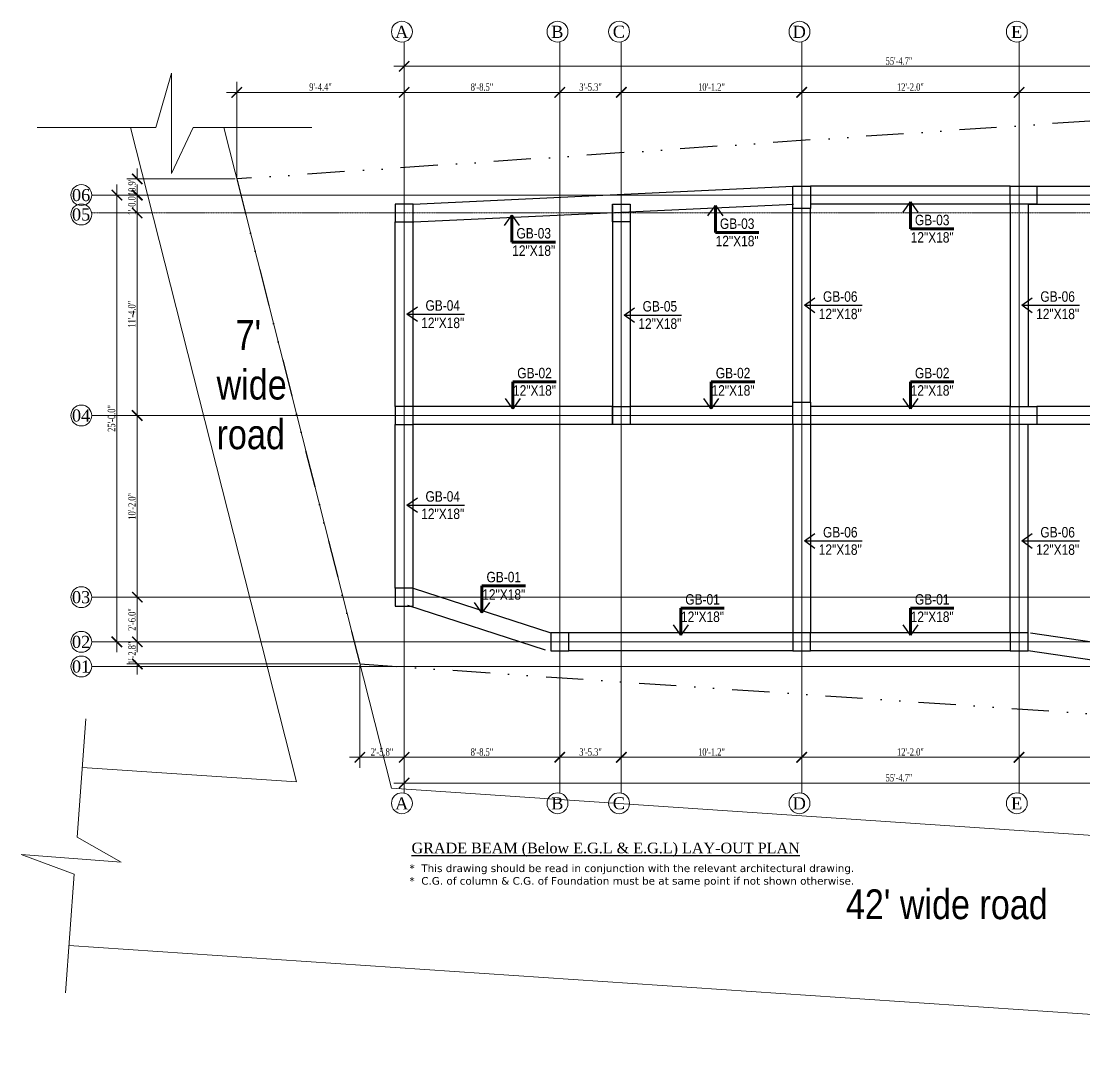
# Model space of a CAD drawing. Header units: inches. Extents: x -79350 to 491628, y -93215 to 155882.
# Drawn here: x 18772 to 19486, y -5174 to -4486 of the extents above; entities that cross this region are included whole.
import ezdxf

# ---------------------------------------------------------------- set-up
doc = ezdxf.new("R2010")
doc.units = ezdxf.units.IN
doc.header["$MEASUREMENT"] = 0
doc.linetypes.add('CENTER2', pattern=[1.125, 0.75, -0.125, 0.125, -0.125])
doc.linetypes.add('DIVIDE2', pattern=[0.625, 0.25, -0.125, 0, -0.125, 0, -0.125])
doc.layers.get('0').update_dxf_attribs({"lineweight": 30})
for name, color, linetype, lineweight in [('Border line', 6, 'Continuous', 25), ('Column', 1, 'Continuous', 30), ('Dim', 7, 'Continuous', 9), ('Grid Line', 243, 'CENTER2', 9), ('LINE', 7, 'Continuous', 20), ('road', 6, 'Continuous', 15), ('TEXT', 250, 'Continuous', 0), ('Text_GB.Layout', 8, 'Continuous', 9)]:
    doc.layers.add(name, color=color, linetype=linetype, lineweight=lineweight)
doc.layers.add('GRID DIM', color=7, linetype='Continuous')
doc.layers.add('Property Line', color=1, linetype='DIVIDE2', lineweight=30, true_color=0xff0000)
doc.styles.add('ARIAL', font='ARIALN.TTF')
doc.styles.add('ARN', font='ARIALN.TTF')
doc.styles.add('ISOPC3', font='romantic.ttf')
doc.styles.get("Standard").update_dxf_attribs({"font": 'times.ttf', "height": 12})
doc.styles.add('Text', font='times.ttf', dxfattribs={"width": 0.75, "height": 5})
doc.dimstyles.new('Grid Dimension', dxfattribs={"dimscale": 0, "dimtxt": 5, "dimasz": 7, "dimexe": 7, "dimexo": 1, "dimgap": 1, "dimtad": 1, "dimdec": 0, "dimlfac": -1, "dimzin": 3, "dimdsep": 46, "dimlunit": 3, "dimtxsty": 'Text', "dimblk": 'ARCHTICK', "dimcen": 0.9, "dimdle": 7, "dimclrt": 5, "dimadec": 0, "dimazin": 0, "dimtfac": 0.75, "dimtdec": 0, "dimtix": 1, "dimtofl": 0, "dimtmove": 0, "dimatfit": 0, "dimldrblk": 'ARCHTICK', "dimfxl": 1, "dimtolj": 1, "dimtzin": 0, "dimlwd": -1, "dimlwe": -1, "dimarcsym": 0})
doc.dimstyles.get("Standard").update_dxf_attribs({"dimtxt": 0.1805, "dimasz": 0.18, "dimexe": 0.18, "dimexo": 0.0625, "dimgap": 0.09, "dimtad": 0, "dimdec": 0, "dimzin": 0, "dimdsep": 46, "dimlunit": 3, "dimtxsty": 'Standard', "dimblk": 'OPEN90', "dimcen": 0.09, "dimadec": 0, "dimazin": 0, "dimtfac": 1, "dimtdec": 0, "dimtofl": 0, "dimtmove": 0, "dimatfit": 3, "dimldrblk": 'OPEN90', "dimfxl": 1, "dimtolj": 1, "dimtzin": 0, "dimarcsym": 0})

# ---------------------------------------------------------------- blocks, each defined once
blk = doc.blocks.new('_ArchTick')
at = {"color": 0, "linetype": 'ByBlock', "const_width": 0.15}
blk.add_lwpolyline([(-0.5, -0.5), (0.5, 0.5)], dxfattribs=at)
blk = doc.blocks.new('*D166')
at = {"layer": 'Defpoints', "color": 0, "lineweight": 40, "ltscale": 100, "transparency": 16777216}
for p in [(19442.37, -4533.56), (19567.37, -4547.55), (19442.37, -4556.02)]:
    blk.add_point(p, dxfattribs=at)
at = {"layer": 'Dim', "color": 0, "ltscale": 100, "transparency": 16777216}
for p, q in [((19442.37, -4555.02), (19442.37, -4526.56)), ((19567.37, -4546.55), (19567.37, -4526.56)), ((19574.37, -4533.56), (19435.37, -4533.56))]:
    blk.add_line(p, q, dxfattribs=at)
at = {"layer": 'Dim', "color": 0, "ltscale": 100, "transparency": 16777216, "xscale": 7, "yscale": 7, "zscale": 7, "rotation": 180}
blk.add_blockref('_ArchTick', (19442.37, -4533.56), dxfattribs=at)
at = {"layer": 'Dim', "color": 0, "ltscale": 100, "transparency": 16777216, "xscale": 7, "yscale": 7, "zscale": 7}
blk.add_blockref('_ArchTick', (19567.37, -4533.56), dxfattribs=at)
at = {"layer": 'Dim', "color": 5, "lineweight": 5, "ltscale": 100, "transparency": 16777216, "insert": (19504.87, -4530.01), "char_height": 5, "attachment_point": 5, "style": 'Text'}
blk.add_mtext('\\A1;10\'-5.0"', dxfattribs=at)
blk = doc.blocks.new('*D167')
at = {"layer": 'Defpoints', "color": 0, "lineweight": 40, "ltscale": 100, "transparency": 16777216}
for p in [(19296.37, -4533.56), (19442.37, -4556.02), (19296.37, -4565.92)]:
    blk.add_point(p, dxfattribs=at)
at = {"layer": 'Dim', "color": 0, "ltscale": 100, "transparency": 16777216}
for p, q in [((19296.37, -4564.92), (19296.37, -4526.56)), ((19442.37, -4555.02), (19442.37, -4526.56)), ((19449.37, -4533.56), (19289.37, -4533.56))]:
    blk.add_line(p, q, dxfattribs=at)
at = {"layer": 'Dim', "color": 0, "ltscale": 100, "transparency": 16777216, "xscale": 7, "yscale": 7, "zscale": 7, "rotation": 180}
blk.add_blockref('_ArchTick', (19296.37, -4533.56), dxfattribs=at)
at = {"layer": 'Dim', "color": 0, "ltscale": 100, "transparency": 16777216, "xscale": 7, "yscale": 7, "zscale": 7}
blk.add_blockref('_ArchTick', (19442.37, -4533.56), dxfattribs=at)
at = {"layer": 'Dim', "color": 5, "lineweight": 5, "ltscale": 100, "transparency": 16777216, "insert": (19369.37, -4530.01), "char_height": 5, "attachment_point": 5, "style": 'Text'}
blk.add_mtext('\\A1;12\'-2.0"', dxfattribs=at)
blk = doc.blocks.new('*D168')
at = {"layer": 'Defpoints', "color": 0, "lineweight": 40, "ltscale": 100, "transparency": 16777216}
for p in [(19175.2, -4533.56), (19296.37, -4565.92), (19175.2, -4574.14)]:
    blk.add_point(p, dxfattribs=at)
at = {"layer": 'Dim', "color": 0, "ltscale": 100, "transparency": 16777216}
for p, q in [((19175.2, -4573.14), (19175.2, -4526.56)), ((19296.37, -4564.92), (19296.37, -4526.56)), ((19303.37, -4533.56), (19168.2, -4533.56))]:
    blk.add_line(p, q, dxfattribs=at)
at = {"layer": 'Dim', "color": 0, "ltscale": 100, "transparency": 16777216, "xscale": 7, "yscale": 7, "zscale": 7, "rotation": 180}
blk.add_blockref('_ArchTick', (19175.2, -4533.56), dxfattribs=at)
at = {"layer": 'Dim', "color": 0, "ltscale": 100, "transparency": 16777216, "xscale": 7, "yscale": 7, "zscale": 7}
blk.add_blockref('_ArchTick', (19296.37, -4533.56), dxfattribs=at)
at = {"layer": 'Dim', "color": 5, "lineweight": 5, "ltscale": 100, "transparency": 16777216, "insert": (19235.79, -4530.01), "char_height": 5, "attachment_point": 5, "style": 'Text'}
blk.add_mtext('\\A1;10\'-1.2"', dxfattribs=at)
blk = doc.blocks.new('*D169')
at = {"layer": 'Defpoints', "color": 0, "lineweight": 40, "ltscale": 100, "transparency": 16777216}
for p in [(19133.87, -4533.56), (19175.2, -4574.14), (19133.87, -4576.94)]:
    blk.add_point(p, dxfattribs=at)
at = {"layer": 'Dim', "color": 0, "ltscale": 100, "transparency": 16777216}
for p, q in [((19133.87, -4575.94), (19133.87, -4526.56)), ((19175.2, -4573.14), (19175.2, -4526.56)), ((19182.2, -4533.56), (19126.87, -4533.56))]:
    blk.add_line(p, q, dxfattribs=at)
at = {"layer": 'Dim', "color": 0, "ltscale": 100, "transparency": 16777216, "xscale": 7, "yscale": 7, "zscale": 7, "rotation": 180}
blk.add_blockref('_ArchTick', (19133.87, -4533.56), dxfattribs=at)
at = {"layer": 'Dim', "color": 0, "ltscale": 100, "transparency": 16777216, "xscale": 7, "yscale": 7, "zscale": 7}
blk.add_blockref('_ArchTick', (19175.2, -4533.56), dxfattribs=at)
at = {"layer": 'Dim', "color": 5, "lineweight": 5, "ltscale": 100, "transparency": 16777216, "insert": (19154.54, -4530.01), "char_height": 5, "attachment_point": 5, "style": 'Text'}
blk.add_mtext('\\A1;3\'-5.3"', dxfattribs=at)
blk = doc.blocks.new('*D170')
at = {"layer": 'Defpoints', "color": 0, "lineweight": 40, "ltscale": 100, "transparency": 16777216}
for p in [(19029.37, -4533.56), (19133.87, -4576.94), (19029.37, -4584.03)]:
    blk.add_point(p, dxfattribs=at)
at = {"layer": 'Dim', "color": 0, "ltscale": 100, "transparency": 16777216}
for p, q in [((19029.37, -4583.03), (19029.37, -4526.56)), ((19133.87, -4575.94), (19133.87, -4526.56)), ((19140.87, -4533.56), (19022.37, -4533.56))]:
    blk.add_line(p, q, dxfattribs=at)
at = {"layer": 'Dim', "color": 0, "ltscale": 100, "transparency": 16777216, "xscale": 7, "yscale": 7, "zscale": 7, "rotation": 180}
blk.add_blockref('_ArchTick', (19029.37, -4533.56), dxfattribs=at)
at = {"layer": 'Dim', "color": 0, "ltscale": 100, "transparency": 16777216, "xscale": 7, "yscale": 7, "zscale": 7}
blk.add_blockref('_ArchTick', (19133.87, -4533.56), dxfattribs=at)
at = {"layer": 'Dim', "color": 5, "lineweight": 5, "ltscale": 100, "transparency": 16777216, "insert": (19081.62, -4530.01), "char_height": 5, "attachment_point": 5, "style": 'Text'}
blk.add_mtext('\\A1;8\'-8.5"', dxfattribs=at)
blk = doc.blocks.new('*D171')
at = {"layer": 'Defpoints', "color": 0, "lineweight": 40, "ltscale": 100, "transparency": 16777216}
for p in [(18916.94, -4533.56), (19029.37, -4584.03), (18916.94, -4591.65)]:
    blk.add_point(p, dxfattribs=at)
at = {"layer": 'Dim', "color": 0, "ltscale": 100, "transparency": 16777216}
for p, q in [((18916.94, -4590.65), (18916.94, -4526.56)), ((19029.37, -4583.03), (19029.37, -4526.56)), ((19036.37, -4533.56), (18909.94, -4533.56))]:
    blk.add_line(p, q, dxfattribs=at)
at = {"layer": 'Dim', "color": 0, "ltscale": 100, "transparency": 16777216, "xscale": 7, "yscale": 7, "zscale": 7, "rotation": 180}
blk.add_blockref('_ArchTick', (18916.94, -4533.56), dxfattribs=at)
at = {"layer": 'Dim', "color": 0, "ltscale": 100, "transparency": 16777216, "xscale": 7, "yscale": 7, "zscale": 7}
blk.add_blockref('_ArchTick', (19029.37, -4533.56), dxfattribs=at)
at = {"layer": 'Dim', "color": 5, "lineweight": 5, "ltscale": 100, "transparency": 16777216, "insert": (18973.16, -4530.01), "char_height": 5, "attachment_point": 5, "style": 'Text'}
blk.add_mtext('\\A1;9\'-4.4"', dxfattribs=at)
blk = doc.blocks.new('*D131')
at = {"layer": 'Defpoints', "color": 0, "lineweight": 40, "ltscale": 100, "transparency": 16777216}
for p in [(19029.37, -4516.07), (19694.05, -4538.96), (19029.37, -4584.03)]:
    blk.add_point(p, dxfattribs=at)
at = {"layer": 'Dim', "color": 0, "ltscale": 100, "transparency": 16777216}
for p, q in [((19029.37, -4583.03), (19029.37, -4509.07)), ((19694.05, -4537.96), (19694.05, -4509.07)), ((19701.05, -4516.07), (19022.37, -4516.07))]:
    blk.add_line(p, q, dxfattribs=at)
at = {"layer": 'Dim', "color": 0, "ltscale": 100, "transparency": 16777216, "xscale": 7, "yscale": 7, "zscale": 7, "rotation": 180}
blk.add_blockref('_ArchTick', (19029.37, -4516.07), dxfattribs=at)
at = {"layer": 'Dim', "color": 0, "ltscale": 100, "transparency": 16777216, "xscale": 7, "yscale": 7, "zscale": 7}
blk.add_blockref('_ArchTick', (19694.05, -4516.07), dxfattribs=at)
at = {"layer": 'Dim', "color": 5, "lineweight": 5, "ltscale": 100, "transparency": 16777216, "insert": (19361.71, -4512.52), "char_height": 5, "attachment_point": 5, "style": 'Text'}
blk.add_mtext('\\A1;55\'-4.7"', dxfattribs=at)
blk = doc.blocks.new('*D174')
at = {"layer": 'Defpoints', "color": 0, "lineweight": 40, "ltscale": 100, "transparency": 16777216}
for p in [(19442.37, -4947.54), (19567.37, -4956.06), (19442.37, -4980.02)]:
    blk.add_point(p, dxfattribs=at)
at = {"layer": 'Dim', "color": 0, "ltscale": 100, "transparency": 16777216}
for p, q in [((19442.37, -4948.54), (19442.37, -4987.02)), ((19567.37, -4957.06), (19567.37, -4987.02)), ((19574.37, -4980.02), (19435.37, -4980.02))]:
    blk.add_line(p, q, dxfattribs=at)
at = {"layer": 'Dim', "color": 0, "ltscale": 100, "transparency": 16777216, "xscale": 7, "yscale": 7, "zscale": 7, "rotation": 180}
blk.add_blockref('_ArchTick', (19442.37, -4980.02), dxfattribs=at)
at = {"layer": 'Dim', "color": 0, "ltscale": 100, "transparency": 16777216, "xscale": 7, "yscale": 7, "zscale": 7}
blk.add_blockref('_ArchTick', (19567.37, -4980.02), dxfattribs=at)
at = {"layer": 'Dim', "color": 5, "lineweight": 5, "ltscale": 100, "transparency": 16777216, "insert": (19504.87, -4976.47), "char_height": 5, "attachment_point": 5, "style": 'Text'}
blk.add_mtext('\\A1;10\'-5.0"', dxfattribs=at)
blk = doc.blocks.new('*D175')
at = {"layer": 'Defpoints', "color": 0, "lineweight": 40, "ltscale": 100, "transparency": 16777216}
for p in [(19296.37, -4937.58), (19442.37, -4947.54), (19296.37, -4980.02)]:
    blk.add_point(p, dxfattribs=at)
at = {"layer": 'Dim', "color": 0, "ltscale": 100, "transparency": 16777216}
for p, q in [((19296.37, -4938.58), (19296.37, -4987.02)), ((19442.37, -4948.54), (19442.37, -4987.02)), ((19449.37, -4980.02), (19289.37, -4980.02))]:
    blk.add_line(p, q, dxfattribs=at)
at = {"layer": 'Dim', "color": 0, "ltscale": 100, "transparency": 16777216, "xscale": 7, "yscale": 7, "zscale": 7, "rotation": 180}
blk.add_blockref('_ArchTick', (19296.37, -4980.02), dxfattribs=at)
at = {"layer": 'Dim', "color": 0, "ltscale": 100, "transparency": 16777216, "xscale": 7, "yscale": 7, "zscale": 7}
blk.add_blockref('_ArchTick', (19442.37, -4980.02), dxfattribs=at)
at = {"layer": 'Dim', "color": 5, "lineweight": 5, "ltscale": 100, "transparency": 16777216, "insert": (19369.37, -4976.47), "char_height": 5, "attachment_point": 5, "style": 'Text'}
blk.add_mtext('\\A1;12\'-2.0"', dxfattribs=at)
blk = doc.blocks.new('*D176')
at = {"layer": 'Defpoints', "color": 0, "lineweight": 40, "ltscale": 100, "transparency": 16777216}
for p in [(19175.2, -4929.32), (19296.37, -4937.58), (19175.2, -4980.02)]:
    blk.add_point(p, dxfattribs=at)
at = {"layer": 'Dim', "color": 0, "ltscale": 100, "transparency": 16777216}
for p, q in [((19175.2, -4930.32), (19175.2, -4987.02)), ((19296.37, -4938.58), (19296.37, -4987.02)), ((19303.37, -4980.02), (19168.2, -4980.02))]:
    blk.add_line(p, q, dxfattribs=at)
at = {"layer": 'Dim', "color": 0, "ltscale": 100, "transparency": 16777216, "xscale": 7, "yscale": 7, "zscale": 7, "rotation": 180}
blk.add_blockref('_ArchTick', (19175.2, -4980.02), dxfattribs=at)
at = {"layer": 'Dim', "color": 0, "ltscale": 100, "transparency": 16777216, "xscale": 7, "yscale": 7, "zscale": 7}
blk.add_blockref('_ArchTick', (19296.37, -4980.02), dxfattribs=at)
at = {"layer": 'Dim', "color": 5, "lineweight": 5, "ltscale": 100, "transparency": 16777216, "insert": (19235.79, -4976.47), "char_height": 5, "attachment_point": 5, "style": 'Text'}
blk.add_mtext('\\A1;10\'-1.2"', dxfattribs=at)
blk = doc.blocks.new('*D177')
at = {"layer": 'Defpoints', "color": 0, "lineweight": 40, "ltscale": 100, "transparency": 16777216}
for p in [(19133.87, -4926.5), (19175.2, -4929.32), (19133.87, -4980.02)]:
    blk.add_point(p, dxfattribs=at)
at = {"layer": 'Dim', "color": 0, "ltscale": 100, "transparency": 16777216}
for p, q in [((19133.87, -4927.5), (19133.87, -4987.02)), ((19175.2, -4930.32), (19175.2, -4987.02)), ((19182.2, -4980.02), (19126.87, -4980.02))]:
    blk.add_line(p, q, dxfattribs=at)
at = {"layer": 'Dim', "color": 0, "ltscale": 100, "transparency": 16777216, "xscale": 7, "yscale": 7, "zscale": 7, "rotation": 180}
blk.add_blockref('_ArchTick', (19133.87, -4980.02), dxfattribs=at)
at = {"layer": 'Dim', "color": 0, "ltscale": 100, "transparency": 16777216, "xscale": 7, "yscale": 7, "zscale": 7}
blk.add_blockref('_ArchTick', (19175.2, -4980.02), dxfattribs=at)
at = {"layer": 'Dim', "color": 5, "lineweight": 5, "ltscale": 100, "transparency": 16777216, "insert": (19154.54, -4976.47), "char_height": 5, "attachment_point": 5, "style": 'Text'}
blk.add_mtext('\\A1;3\'-5.3"', dxfattribs=at)
blk = doc.blocks.new('*D178')
at = {"layer": 'Defpoints', "color": 0, "lineweight": 40, "ltscale": 100, "transparency": 16777216}
for p in [(19029.37, -4919.37), (19133.87, -4926.5), (19029.37, -4980.02)]:
    blk.add_point(p, dxfattribs=at)
at = {"layer": 'Dim', "color": 0, "ltscale": 100, "transparency": 16777216}
for p, q in [((19029.37, -4920.37), (19029.37, -4987.02)), ((19133.87, -4927.5), (19133.87, -4987.02)), ((19140.87, -4980.02), (19022.37, -4980.02))]:
    blk.add_line(p, q, dxfattribs=at)
at = {"layer": 'Dim', "color": 0, "ltscale": 100, "transparency": 16777216, "xscale": 7, "yscale": 7, "zscale": 7, "rotation": 180}
blk.add_blockref('_ArchTick', (19029.37, -4980.02), dxfattribs=at)
at = {"layer": 'Dim', "color": 0, "ltscale": 100, "transparency": 16777216, "xscale": 7, "yscale": 7, "zscale": 7}
blk.add_blockref('_ArchTick', (19133.87, -4980.02), dxfattribs=at)
at = {"layer": 'Dim', "color": 5, "lineweight": 5, "ltscale": 100, "transparency": 16777216, "insert": (19081.62, -4976.47), "char_height": 5, "attachment_point": 5, "style": 'Text'}
blk.add_mtext('\\A1;8\'-8.5"', dxfattribs=at)
blk = doc.blocks.new('*D179')
at = {"layer": 'Defpoints', "color": 0, "lineweight": 40, "ltscale": 100, "transparency": 16777216}
for p in [(18999.61, -4917.34), (19029.37, -4919.37), (18999.61, -4980.02)]:
    blk.add_point(p, dxfattribs=at)
at = {"layer": 'Dim', "color": 0, "ltscale": 100, "transparency": 16777216}
for p, q in [((18999.61, -4918.34), (18999.61, -4987.02)), ((19029.37, -4920.37), (19029.37, -4987.02)), ((19036.37, -4980.02), (18992.61, -4980.02))]:
    blk.add_line(p, q, dxfattribs=at)
at = {"layer": 'Dim', "color": 0, "ltscale": 100, "transparency": 16777216, "xscale": 7, "yscale": 7, "zscale": 7, "rotation": 180}
blk.add_blockref('_ArchTick', (18999.61, -4980.02), dxfattribs=at)
at = {"layer": 'Dim', "color": 0, "ltscale": 100, "transparency": 16777216, "xscale": 7, "yscale": 7, "zscale": 7}
blk.add_blockref('_ArchTick', (19029.37, -4980.02), dxfattribs=at)
at = {"layer": 'Dim', "color": 5, "lineweight": 5, "ltscale": 100, "transparency": 16777216, "insert": (19014.49, -4976.47), "char_height": 5, "attachment_point": 5, "style": 'Text'}
blk.add_mtext('\\A1;2\'-5.8"', dxfattribs=at)
blk = doc.blocks.new('*D132')
at = {"layer": 'Defpoints', "color": 0, "lineweight": 40, "ltscale": 100, "transparency": 16777216}
for p in [(19029.37, -4919.37), (19694.05, -4964.7), (19029.37, -4997.28)]:
    blk.add_point(p, dxfattribs=at)
at = {"layer": 'Dim', "color": 0, "ltscale": 100, "transparency": 16777216}
for p, q in [((19029.37, -4920.37), (19029.37, -5004.28)), ((19694.05, -4965.7), (19694.05, -5004.28)), ((19701.05, -4997.28), (19022.37, -4997.28))]:
    blk.add_line(p, q, dxfattribs=at)
at = {"layer": 'Dim', "color": 0, "ltscale": 100, "transparency": 16777216, "xscale": 7, "yscale": 7, "zscale": 7, "rotation": 180}
blk.add_blockref('_ArchTick', (19029.37, -4997.28), dxfattribs=at)
at = {"layer": 'Dim', "color": 0, "ltscale": 100, "transparency": 16777216, "xscale": 7, "yscale": 7, "zscale": 7}
blk.add_blockref('_ArchTick', (19694.05, -4997.28), dxfattribs=at)
at = {"layer": 'Dim', "color": 5, "lineweight": 5, "ltscale": 100, "transparency": 16777216, "insert": (19361.71, -4993.73), "char_height": 5, "attachment_point": 5, "style": 'Text'}
blk.add_mtext('\\A1;55\'-4.7"', dxfattribs=at)
blk = doc.blocks.new('*D188')
at = {"layer": 'Defpoints', "color": 0, "lineweight": 40, "ltscale": 100, "transparency": 16777216}
for p in [(18916.94, -4591.65), (18850.14, -4602.52), (18919.7, -4602.52)]:
    blk.add_point(p, dxfattribs=at)
at = {"layer": 'Dim', "color": 0, "ltscale": 100, "transparency": 16777216}
for p, q in [((18850.14, -4591.65), (18850.14, -4584.65)), ((18915.94, -4591.65), (18843.14, -4591.65)), ((18918.7, -4602.52), (18843.14, -4602.52)), ((18850.14, -4602.52), (18850.14, -4609.52))]:
    blk.add_line(p, q, dxfattribs=at)
at = {"layer": 'Dim', "color": 0, "ltscale": 100, "transparency": 16777216, "xscale": 7, "yscale": 7, "zscale": 7}
for p, rotation in [((18850.14, -4591.65), 270), ((18850.14, -4602.52), 90)]:
    blk.add_blockref('_ArchTick', p, dxfattribs=dict(at, rotation=rotation))
at = {"layer": 'Dim', "color": 5, "lineweight": 5, "ltscale": 100, "transparency": 16777216, "insert": (18846.59, -4597.09), "char_height": 5, "attachment_point": 5, "rotation": 90, "style": 'Text'}
blk.add_mtext('\\A1;10.9"', dxfattribs=at)
blk = doc.blocks.new('*D189')
at = {"layer": 'Defpoints', "color": 0, "lineweight": 40, "ltscale": 100, "transparency": 16777216}
for p in [(18919.7, -4602.52), (18850.02, -4614.52), (18860.08, -4614.52)]:
    blk.add_point(p, dxfattribs=at)
at = {"layer": 'Dim', "color": 0, "ltscale": 100, "transparency": 16777216}
for p, q in [((18850.02, -4602.52), (18850.02, -4595.52)), ((18918.7, -4602.52), (18843.02, -4602.52)), ((18859.08, -4614.52), (18843.02, -4614.52)), ((18850.02, -4614.52), (18850.02, -4621.52))]:
    blk.add_line(p, q, dxfattribs=at)
at = {"layer": 'Dim', "color": 0, "ltscale": 100, "transparency": 16777216, "xscale": 7, "yscale": 7, "zscale": 7}
for p, rotation in [((18850.02, -4602.52), 270), ((18850.02, -4614.52), 90)]:
    blk.add_blockref('_ArchTick', p, dxfattribs=dict(at, rotation=rotation))
at = {"layer": 'Dim', "color": 5, "lineweight": 5, "ltscale": 100, "transparency": 16777216, "insert": (18846.47, -4608.52), "char_height": 5, "attachment_point": 5, "rotation": 90, "style": 'Text'}
blk.add_mtext('\\A1;1\'-0.0"', dxfattribs=at)
blk = doc.blocks.new('*D190')
at = {"layer": 'Defpoints', "color": 0, "lineweight": 40, "ltscale": 100, "transparency": 16777216}
for p in [(18860.08, -4614.52), (18850.02, -4750.52), (18894.6, -4750.52)]:
    blk.add_point(p, dxfattribs=at)
at = {"layer": 'Dim', "color": 0, "ltscale": 100, "transparency": 16777216}
for p, q in [((18850.02, -4607.52), (18850.02, -4757.52)), ((18859.08, -4614.52), (18843.02, -4614.52)), ((18893.6, -4750.52), (18843.02, -4750.52))]:
    blk.add_line(p, q, dxfattribs=at)
at = {"layer": 'Dim', "color": 0, "ltscale": 100, "transparency": 16777216, "xscale": 7, "yscale": 7, "zscale": 7}
for p, rotation in [((18850.02, -4614.52), 90), ((18850.02, -4750.52), 270)]:
    blk.add_blockref('_ArchTick', p, dxfattribs=dict(at, rotation=rotation))
at = {"layer": 'Dim', "color": 5, "lineweight": 5, "ltscale": 100, "transparency": 16777216, "insert": (18846.47, -4682.52), "char_height": 5, "attachment_point": 5, "rotation": 90, "style": 'Text'}
blk.add_mtext('\\A1;11\'-4.0"', dxfattribs=at)
blk = doc.blocks.new('*D191')
at = {"layer": 'Defpoints', "color": 0, "lineweight": 40, "ltscale": 100, "transparency": 16777216}
for p in [(18894.6, -4750.52), (18850.14, -4872.5), (18925.56, -4872.5)]:
    blk.add_point(p, dxfattribs=at)
at = {"layer": 'Dim', "color": 0, "ltscale": 100, "transparency": 16777216}
for p, q in [((18850.14, -4743.52), (18850.14, -4879.5)), ((18893.6, -4750.52), (18843.14, -4750.52)), ((18924.56, -4872.5), (18843.14, -4872.5))]:
    blk.add_line(p, q, dxfattribs=at)
at = {"layer": 'Dim', "color": 0, "ltscale": 100, "transparency": 16777216, "xscale": 7, "yscale": 7, "zscale": 7}
for p, rotation in [((18850.14, -4750.52), 90), ((18850.14, -4872.5), 270)]:
    blk.add_blockref('_ArchTick', p, dxfattribs=dict(at, rotation=rotation))
at = {"layer": 'Dim', "color": 5, "lineweight": 5, "ltscale": 100, "transparency": 16777216, "insert": (18846.59, -4811.51), "char_height": 5, "attachment_point": 5, "rotation": 90, "style": 'Text'}
blk.add_mtext('\\A1;10\'-2.0"', dxfattribs=at)
blk = doc.blocks.new('*D192')
at = {"layer": 'Defpoints', "color": 0, "lineweight": 40, "ltscale": 100, "transparency": 16777216}
for p in [(18925.56, -4872.5), (18850.14, -4902.5), (18933.18, -4902.5)]:
    blk.add_point(p, dxfattribs=at)
at = {"layer": 'Dim', "color": 0, "ltscale": 100, "transparency": 16777216}
for p, q in [((18850.14, -4865.5), (18850.14, -4909.5)), ((18924.56, -4872.5), (18843.14, -4872.5)), ((18932.18, -4902.5), (18843.14, -4902.5))]:
    blk.add_line(p, q, dxfattribs=at)
at = {"layer": 'Dim', "color": 0, "ltscale": 100, "transparency": 16777216, "xscale": 7, "yscale": 7, "zscale": 7}
for p, rotation in [((18850.14, -4872.5), 90), ((18850.14, -4902.5), 270)]:
    blk.add_blockref('_ArchTick', p, dxfattribs=dict(at, rotation=rotation))
at = {"layer": 'Dim', "color": 5, "lineweight": 5, "ltscale": 100, "transparency": 16777216, "insert": (18846.59, -4887.5), "char_height": 5, "attachment_point": 5, "rotation": 90, "style": 'Text'}
blk.add_mtext('\\A1;2\'-6.0"', dxfattribs=at)
blk = doc.blocks.new('*D193')
at = {"layer": 'Defpoints', "color": 0, "lineweight": 40, "ltscale": 100, "transparency": 16777216}
for p in [(18933.18, -4902.5), (18850.14, -4917.34), (18999.55, -4917.34)]:
    blk.add_point(p, dxfattribs=at)
at = {"layer": 'Dim', "color": 0, "ltscale": 100, "transparency": 16777216}
for p, q in [((18932.18, -4902.5), (18843.14, -4902.5)), ((18850.14, -4902.5), (18850.14, -4895.5)), ((18998.55, -4917.34), (18843.14, -4917.34)), ((18850.14, -4917.34), (18850.14, -4924.34))]:
    blk.add_line(p, q, dxfattribs=at)
at = {"layer": 'Dim', "color": 0, "ltscale": 100, "transparency": 16777216, "xscale": 7, "yscale": 7, "zscale": 7}
for p, rotation in [((18850.14, -4902.5), 270), ((18850.14, -4917.34), 90)]:
    blk.add_blockref('_ArchTick', p, dxfattribs=dict(at, rotation=rotation))
at = {"layer": 'Dim', "color": 5, "lineweight": 5, "ltscale": 100, "transparency": 16777216, "insert": (18846.59, -4909.92), "char_height": 5, "attachment_point": 5, "rotation": 90, "style": 'Text'}
blk.add_mtext('\\A1;1\'-2.8"', dxfattribs=at)
blk = doc.blocks.new('*D133')
at = {"layer": 'Defpoints', "color": 0, "lineweight": 40, "ltscale": 100, "transparency": 16777216}
for p in [(18857.04, -4602.52), (18836.4, -4902.5), (18933.18, -4902.5)]:
    blk.add_point(p, dxfattribs=at)
at = {"layer": 'Dim', "color": 0, "ltscale": 100, "transparency": 16777216}
for p, q in [((18836.4, -4595.52), (18836.4, -4909.5)), ((18856.04, -4602.52), (18829.4, -4602.52)), ((18932.18, -4902.5), (18829.4, -4902.5))]:
    blk.add_line(p, q, dxfattribs=at)
at = {"layer": 'Dim', "color": 0, "ltscale": 100, "transparency": 16777216, "xscale": 7, "yscale": 7, "zscale": 7}
for p, rotation in [((18836.4, -4602.52), 90), ((18836.4, -4902.5), 270)]:
    blk.add_blockref('_ArchTick', p, dxfattribs=dict(at, rotation=rotation))
at = {"layer": 'Dim', "color": 5, "lineweight": 5, "ltscale": 100, "transparency": 16777216, "insert": (18832.85, -4752.51), "char_height": 5, "attachment_point": 5, "rotation": 90, "style": 'Text'}
blk.add_mtext('\\A1;25\'-0.0"', dxfattribs=at)

msp = doc.modelspace()

# ---------------------------------------------------------------- linework, layer by layer
at = {"layer": 'Border line'}
for p, q in [((19035.37, -4608.52), (19290.37, -4596.52)), ((19436.37, -4596.52), (19302.37, -4596.52)), ((19448.37, -4596.52), (19685.05, -4596.52)), ((19035.94, -4620.51), (19290.94, -4608.51)), ((19169.2, -4609.61), (19169.2, -4756.52)), ((19181.2, -4609.61), (19181.2, -4756.52)), ((19436.37, -4608.52), (19302.37, -4608.52)), ((19436.37, -4608.52), (19436.37, -4744.52)), ((19448.37, -4608.52), (19448.37, -4744.52)), ((19448.37, -4608.52), (19685.05, -4608.52)), ((19290.37, -4741.52), (19290.37, -4611.52)), ((19302.37, -4741.52), (19302.37, -4611.52)), ((19023.37, -4744.52), (19023.37, -4620.52)), ((19035.37, -4744.52), (19035.37, -4620.52)), ((19169.2, -4744.52), (19035.37, -4744.52)), ((19290.37, -4744.52), (19180.87, -4744.52)), ((19436.37, -4744.52), (19302.37, -4744.52)), ((19688.05, -4744.52), (19454.37, -4744.52)), ((19023.37, -4866.5), (19023.37, -4756.52)), ((19035.37, -4866.5), (19035.37, -4756.52)), ((19169.2, -4756.52), (19035.37, -4756.52)), ((19290.37, -4756.52), (19180.87, -4756.52)), ((19436.37, -4756.52), (19302.37, -4756.52)), ((19688.05, -4756.52), (19454.37, -4756.52)), ((19035.37, -4866.5), (19127.87, -4896.5)), ((19031.67, -4877.91), (19124.17, -4907.91)), ((19290.37, -4896.5), (19139.87, -4896.5)), ((19436.37, -4896.5), (19302.37, -4896.5)), ((19563.11, -4913.14), (19450.11, -4896.62)), ((19290.37, -4908.5), (19139.87, -4908.5)), ((19436.37, -4908.5), (19302.37, -4908.5)), ((19561.37, -4925.02), (19448.37, -4908.5))]:
    msp.add_line(p, q, dxfattribs=at)
at = {"layer": 'Border line', "ltscale": 100}
for p, q in [((19290.37, -4756.52), (19290.37, -4896.5)), ((19302.37, -4756.52), (19302.37, -4896.5)), ((19436.37, -4896.5), (19436.37, -4756.52)), ((19448.37, -4896.5), (19448.37, -4756.52))]:
    msp.add_line(p, q, dxfattribs=at)
at = {"layer": 'Column'}
for points in [[(19302.37, -4611.52), (19290.37, -4611.52), (19290.37, -4596.52), (19302.37, -4596.52)], [(19454.37, -4596.52), (19454.37, -4608.52), (19436.37, -4608.52), (19436.37, -4596.52)], [(19035.37, -4608.52), (19023.37, -4608.52), (19023.37, -4620.52), (19035.37, -4620.52)], [(19169.2, -4608.52), (19181.2, -4608.52), (19181.2, -4620.52), (19169.2, -4620.52)], [(19035.37, -4744.52), (19023.37, -4744.52), (19023.37, -4756.52), (19035.37, -4756.52)], [(19169.2, -4744.52), (19181.2, -4744.52), (19181.2, -4756.52), (19169.2, -4756.52)], [(19302.37, -4756.52), (19290.37, -4756.52), (19290.37, -4741.52), (19302.37, -4741.52)], [(19454.37, -4744.52), (19454.37, -4756.52), (19436.37, -4756.52), (19436.37, -4744.52)], [(19023.37, -4878.5), (19035.37, -4878.5), (19035.37, -4866.5), (19023.37, -4866.5)], [(19139.87, -4896.5), (19127.87, -4896.5), (19127.87, -4908.5), (19139.87, -4908.5)], [(19302.37, -4896.5), (19290.37, -4896.5), (19290.37, -4908.5), (19302.37, -4908.5)], [(19448.37, -4896.5), (19436.37, -4896.5), (19436.37, -4908.5), (19448.37, -4908.5)]]:
    msp.add_lwpolyline(points, close=True, dxfattribs=at)
at = {"layer": 'Grid Line', "linetype": 'ByBlock', "ltscale": 100}
for p, q in [((19029.37, -4499.84), (19029.37, -5003.84)), ((19133.87, -4499.84), (19133.87, -5003.84)), ((19175.2, -4499.84), (19175.2, -5003.84)), ((19296.37, -4499.84), (19296.37, -5003.84)), ((19442.37, -4499.84), (19442.37, -5003.84)), ((19774.55, -4602.52), (18819.54, -4602.52)), ((19774.55, -4750.52), (18819.54, -4750.52)), ((19774.55, -4872.5), (18819.54, -4872.5)), ((19774.55, -4902.5), (18819.54, -4902.5)), ((19774.55, -4919.02), (18819.54, -4919.02)), ((18819.54, -4919.02), (18819.54, -4919.02))]:
    msp.add_line(p, q, dxfattribs=at)
at = {"layer": 'Grid Line'}
for p, q in [((19774.55, -4602.52), (18819.54, -4602.52)), ((19774.55, -4602.52), (18826.55, -4602.52)), ((19774.55, -4614.52), (18819.54, -4614.52))]:
    msp.add_line(p, q, dxfattribs=at)
at = {"layer": 'Property Line', "ltscale": 100}
msp.add_line((18999.55, -4917.34), (19740.05, -4967.84), dxfattribs=at)
msp.add_lwpolyline([(19740.05, -4535.84), (18916.94, -4591.65), (18999.55, -4917.34), (19740.05, -4967.84)], close=True, dxfattribs=at)
at = {"layer": 'road'}
for p, q in [((18845.53, -4557.21), (18957.03, -4996.46)), ((18813.17, -4986.77), (18957.03, -4996.46)), ((18804.22, -5106.44), (19811.93, -5174.34))]:
    msp.add_line(p, q, dxfattribs=at)
for points in [[(18782.93, -4557.21), (18862.68, -4557.21), (18873.18, -4520.71), (18873.18, -4587.96), (18887.68, -4557.21), (18967.43, -4557.21)], [(18908.2, -4557.21), (19020.78, -5000.76), (19820.88, -5054.67)], [(18801.85, -5138.1), (18807.8, -5058.57), (18772.18, -5045.37), (18839.25, -5050.39), (18809.66, -5033.64), (18815.61, -4954.11)]]:
    msp.add_lwpolyline(points, dxfattribs=at)
at = {"layer": 'TEXT'}
for centre in [(19027.87, -4492.82), (19132.37, -4492.82), (19173.7, -4492.82), (19294.87, -4492.82), (19440.87, -4492.82), (18812.52, -4602.52), (18812.52, -4615.54), (18812.52, -4750.52), (18812.52, -4872.5), (18812.52, -4902.5), (18812.52, -4919.02), (19027.87, -5010.85), (19132.37, -5010.85), (19173.7, -5010.85), (19294.87, -5010.85), (19440.87, -5010.85)]:
    msp.add_circle(centre, 7.01, dxfattribs=at)

# ---------------------------------------------------------------- texts
at = {"layer": 'GRID DIM', "color": 18, "ltscale": 0.2, "true_color": 0x000000, "insert": (19034.31, -5037.31), "char_height": 7.1701, "width": 287.9622, "attachment_point": 1, "style": 'ISOPC3'}
msp.add_mtext('{\\LGRADE BEAM (Below E.G.L & E.G.L) LAY-OUT PLAN}', dxfattribs=at)
at = {"layer": 'LINE', "linetype": 'Continuous', "ltscale": 100, "char_height": 20, "attachment_point": 1, "style": 'ARIAL'}
for s, width, insert in [("  7' \\Pwide \\Proad", 47.4746, (18903.39, -4686.44)), ("42' wide road", 252.5, (19326.05, -5068.68))]:
    msp.add_mtext_dynamic_manual_height_columns(s, width=width, gutter_width=35, heights=[0], dxfattribs=dict(at, insert=insert))
at = {"layer": 'TEXT', "char_height": 8.1, "attachment_point": 8}
for s, heights, insert in [('A', [0], (19027.74, -4496.99)), ('B', [9.12], (19132.24, -4496.99)), ('C', [0], (19173.56, -4496.99)), ('D', [0], (19294.74, -4496.99)), ('E', [0], (19440.74, -4496.99)), ('06', [0], (18812.38, -4606.69)), ('05', [0], (18812.38, -4619.71)), ('04', [0], (18812.38, -4754.69)), ('03', [0], (18812.38, -4876.66)), ('02', [0], (18812.38, -4906.66)), ('01', [0], (18812.38, -4923.19)), ('A', [0], (19027.74, -5015.02)), ('B', [9.12], (19132.24, -5015.02)), ('C', [0], (19173.56, -5015.02)), ('D', [0], (19294.74, -5015.02)), ('E', [0], (19440.74, -5015.02))]:
    msp.add_mtext_dynamic_manual_height_columns(s, width=172.4608, gutter_width=1, heights=heights, dxfattribs=dict(at, insert=insert))
at = {"layer": 'TEXT', "color": 18, "lineweight": 0, "true_color": 0x000000, "insert": (19032.93, -5051.97), "char_height": 5.07881, "width": 332.1242, "attachment_point": 1}
msp.add_mtext('{\\fVerdana|b0|i0|c0|p34;*  This drawing should be read in conjunction with the relevant architectural drawing.\\P*  C.G. of column & C.G. of Foundation must be at same point if not shown otherwise.}', dxfattribs=at)
at = {"layer": 'Text_GB.Layout', "color": 18, "true_color": 0x000000, "char_height": 7, "attachment_point": 5, "style": 'ARN'}
for s, insert in [('GB-03\\P12"X18"', (19384.01, -4625.14)), ('GB-03\\P12"X18"', (19253.02, -4627.6)), ('GB-03\\P12"X18"', (19116.38, -4634.03)), ('GB-06\\P12"X18"', (19322.27, -4676.52)), ('GB-06\\P12"X18"', (19468.27, -4676.52)), ('GB-04\\P12"X18"', (19055.27, -4682.52)), ('GB-05\\P12"X18"', (19201.1, -4683.07)), ('GB-02\\P12"X18"', (19116.92, -4727.9)), ('GB-02\\P12"X18"', (19250.26, -4727.9)), ('GB-02\\P12"X18"', (19384.01, -4727.9)), ('GB-04\\P12"X18"', (19055.27, -4810.73)), ('GB-06\\P12"X18"', (19322.27, -4834.77)), ('GB-06\\P12"X18"', (19468.27, -4834.77)), ('GB-01\\P12"X18"', (19096.26, -4864.87)), ('GB-01\\P12"X18"', (19229.76, -4879.87)), ('GB-01\\P12"X18"', (19384.01, -4879.87))]:
    msp.add_mtext(s, dxfattribs=dict(at, insert=insert))

# ---------------------------------------------------------------- dimensions: what is measured, and where the dimension line sits
at = {"layer": 'Dim', "lineweight": 5, "ltscale": 100}
for base, p1, p2, picture, middle in [((19029.37, -4516.07), (19694.05, -4538.96), (19029.37, -4584.03), '*D131', (19361.71, -4512.52)), ((18916.94, -4533.56), (19029.37, -4584.03), (18916.94, -4591.65), '*D171', (18973.16, -4530.01)), ((19029.37, -4533.56), (19133.87, -4576.94), (19029.37, -4584.03), '*D170', (19081.62, -4530.01)), ((19133.87, -4533.56), (19175.2, -4574.14), (19133.87, -4576.94), '*D169', (19154.54, -4530.01)), ((19175.2, -4533.56), (19296.37, -4565.92), (19175.2, -4574.14), '*D168', (19235.79, -4530.01)), ((19296.37, -4533.56), (19442.37, -4556.02), (19296.37, -4565.92), '*D167', (19369.37, -4530.01)), ((19442.37, -4533.56), (19567.37, -4547.55), (19442.37, -4556.02), '*D166', (19504.87, -4530.01)), ((18999.61, -4980.02), (19029.37, -4919.37), (18999.61, -4917.34), '*D179', (19014.49, -4976.47)), ((19029.37, -4980.02), (19133.87, -4926.5), (19029.37, -4919.37), '*D178', (19081.62, -4976.47)), ((19029.37, -4997.28), (19694.05, -4964.7), (19029.37, -4919.37), '*D132', (19361.71, -4993.73)), ((19133.87, -4980.02), (19175.2, -4929.32), (19133.87, -4926.5), '*D177', (19154.54, -4976.47)), ((19175.2, -4980.02), (19296.37, -4937.58), (19175.2, -4929.32), '*D176', (19235.79, -4976.47)), ((19296.37, -4980.02), (19442.37, -4947.54), (19296.37, -4937.58), '*D175', (19369.37, -4976.47)), ((19442.37, -4980.02), (19567.37, -4956.06), (19442.37, -4947.54), '*D174', (19504.87, -4976.47))]:
    dim = msp.add_linear_dim(base=base, p1=p1, p2=p2, dimstyle='Grid Dimension', override={"dimscale": 1, "dimdec": 1, "dimtmove": 1}, dxfattribs=at)
    dim.commit()
    dim.dimension.update_dxf_attribs({"geometry": picture, "text_midpoint": middle})
for base, p1, p2, picture, middle in [((18850.14, -4602.52), (18916.94, -4591.65), (18919.7, -4602.52), '*D188', (18846.59, -4597.09)), ((18836.4, -4902.5), (18857.04, -4602.52), (18933.18, -4902.5), '*D133', (18832.85, -4752.51)), ((18850.02, -4614.52), (18919.7, -4602.52), (18860.08, -4614.52), '*D189', (18846.47, -4608.52)), ((18850.02, -4750.52), (18860.08, -4614.52), (18894.6, -4750.52), '*D190', (18846.47, -4682.52)), ((18850.14, -4872.5), (18894.6, -4750.52), (18925.56, -4872.5), '*D191', (18846.59, -4811.51)), ((18850.14, -4902.5), (18925.56, -4872.5), (18933.18, -4902.5), '*D192', (18846.59, -4887.5)), ((18850.14, -4917.34), (18933.18, -4902.5), (18999.55, -4917.34), '*D193', (18846.59, -4909.92))]:
    dim = msp.add_linear_dim(base=base, p1=p1, p2=p2, angle=90, dimstyle='Grid Dimension', override={"dimscale": 1, "dimdec": 1, "dimtmove": 1}, dxfattribs=at)
    dim.commit()
    dim.dimension.update_dxf_attribs({"geometry": picture, "text_midpoint": middle})

# ---------------------------------------------------------------- leaders
at = {"layer": 'Text_GB.Layout', "color": 1}
for points, override in [([(19238.38, -4609.48), (19238.38, -4627.6), (19267.65, -4627.6)], {"dimtxt": 10, "dimasz": 7, "dimexe": 10, "dimexo": 3, "dimgap": 3, "dimtih": 0, "dimtoh": 0, "dimdec": 1, "dimzin": 3, "dimlunit": 4, "dimpost": '\\X', "dimcen": 0, "dimdle": 10, "dimclrd": 1, "dimclre": 256, "dimclrt": 5, "dimtfac": 0.8, "dimtdec": 1, "dimtmove": 2, "dimfxl": 0.18, "dimlwd": 65535, "dimlwe": 65535}), ([(19369.37, -4607.02), (19369.37, -4625.14), (19398.65, -4625.14)], {"dimtxt": 10, "dimasz": 7, "dimexe": 10, "dimexo": 3, "dimgap": 3, "dimtih": 0, "dimtoh": 0, "dimdec": 1, "dimzin": 3, "dimlunit": 4, "dimpost": '\\X', "dimcen": 0, "dimdle": 10, "dimclrd": 1, "dimclre": 256, "dimclrt": 5, "dimtfac": 0.8, "dimtdec": 1, "dimtmove": 2, "dimfxl": 0.18, "dimlwd": 65535, "dimlwe": 65535}), ([(19101.74, -4615.91), (19101.74, -4634.03), (19131.01, -4634.03)], {"dimtxt": 10, "dimasz": 7, "dimexe": 10, "dimexo": 3, "dimgap": 3, "dimtih": 0, "dimtoh": 0, "dimdec": 1, "dimzin": 3, "dimlunit": 4, "dimpost": '\\X', "dimcen": 0, "dimdle": 10, "dimclrd": 1, "dimclre": 256, "dimclrt": 5, "dimtfac": 0.8, "dimtdec": 1, "dimtmove": 2, "dimfxl": 0.18, "dimlwd": 65535, "dimlwe": 65535}), ([(19298.25, -4676.52), (19336.91, -4676.52)], {"dimtxt": 10, "dimasz": 7, "dimexe": 10, "dimexo": 3, "dimgap": 3, "dimdec": 1, "dimzin": 3, "dimpost": '\\X', "dimcen": 0, "dimdle": 10, "dimclrd": 1, "dimclrt": 5, "dimtfac": 0.8, "dimtdec": 1, "dimtmove": 2, "dimfxl": 0.18}), ([(19444.25, -4676.52), (19482.91, -4676.52)], {"dimtxt": 10, "dimasz": 7, "dimexe": 10, "dimexo": 3, "dimgap": 3, "dimdec": 1, "dimzin": 3, "dimpost": '\\X', "dimcen": 0, "dimdle": 10, "dimclrd": 1, "dimclrt": 5, "dimtfac": 0.8, "dimtdec": 1, "dimtmove": 2, "dimfxl": 0.18}), ([(19031.25, -4682.52), (19069.91, -4682.52)], {"dimtxt": 10, "dimasz": 7, "dimexe": 10, "dimexo": 3, "dimgap": 3, "dimdec": 1, "dimzin": 3, "dimpost": '\\X', "dimcen": 0, "dimdle": 10, "dimclrd": 1, "dimclrt": 5, "dimtfac": 0.8, "dimtdec": 1, "dimtmove": 2, "dimfxl": 0.18}), ([(19177.07, -4683.07), (19215.73, -4683.07)], {"dimtxt": 10, "dimasz": 7, "dimexe": 10, "dimexo": 3, "dimgap": 3, "dimdec": 1, "dimzin": 3, "dimpost": '\\X', "dimcen": 0, "dimdle": 10, "dimclrd": 1, "dimclrt": 5, "dimtfac": 0.8, "dimtdec": 1, "dimtmove": 2, "dimfxl": 0.18}), ([(19102.29, -4746.02), (19102.29, -4727.9), (19131.56, -4727.9)], {"dimtxt": 10, "dimasz": 7, "dimexe": 10, "dimexo": 3, "dimgap": 3, "dimtih": 0, "dimtoh": 0, "dimdec": 1, "dimzin": 3, "dimlunit": 4, "dimpost": '\\X', "dimcen": 0, "dimdle": 10, "dimclrd": 1, "dimclre": 256, "dimclrt": 5, "dimtfac": 0.8, "dimtdec": 1, "dimtmove": 2, "dimfxl": 0.18, "dimlwd": 65535, "dimlwe": 65535}), ([(19235.62, -4746.02), (19235.62, -4727.9), (19264.9, -4727.9)], {"dimtxt": 10, "dimasz": 7, "dimexe": 10, "dimexo": 3, "dimgap": 3, "dimtih": 0, "dimtoh": 0, "dimdec": 1, "dimzin": 3, "dimlunit": 4, "dimpost": '\\X', "dimcen": 0, "dimdle": 10, "dimclrd": 1, "dimclre": 256, "dimclrt": 5, "dimtfac": 0.8, "dimtdec": 1, "dimtmove": 2, "dimfxl": 0.18, "dimlwd": 65535, "dimlwe": 65535}), ([(19369.37, -4746.02), (19369.37, -4727.9), (19398.65, -4727.9)], {"dimtxt": 10, "dimasz": 7, "dimexe": 10, "dimexo": 3, "dimgap": 3, "dimtih": 0, "dimtoh": 0, "dimdec": 1, "dimzin": 3, "dimlunit": 4, "dimpost": '\\X', "dimcen": 0, "dimdle": 10, "dimclrd": 1, "dimclre": 256, "dimclrt": 5, "dimtfac": 0.8, "dimtdec": 1, "dimtmove": 2, "dimfxl": 0.18, "dimlwd": 65535, "dimlwe": 65535}), ([(19031.25, -4810.73), (19069.91, -4810.73)], {"dimtxt": 10, "dimasz": 7, "dimexe": 10, "dimexo": 3, "dimgap": 3, "dimdec": 1, "dimzin": 3, "dimpost": '\\X', "dimcen": 0, "dimdle": 10, "dimclrd": 1, "dimclrt": 5, "dimtfac": 0.8, "dimtdec": 1, "dimtmove": 2, "dimfxl": 0.18}), ([(19298.25, -4834.77), (19336.91, -4834.77)], {"dimtxt": 10, "dimasz": 7, "dimexe": 10, "dimexo": 3, "dimgap": 3, "dimdec": 1, "dimzin": 3, "dimpost": '\\X', "dimcen": 0, "dimdle": 10, "dimclrd": 1, "dimclrt": 5, "dimtfac": 0.8, "dimtdec": 1, "dimtmove": 2, "dimfxl": 0.18}), ([(19444.25, -4834.77), (19482.91, -4834.77)], {"dimtxt": 10, "dimasz": 7, "dimexe": 10, "dimexo": 3, "dimgap": 3, "dimdec": 1, "dimzin": 3, "dimpost": '\\X', "dimcen": 0, "dimdle": 10, "dimclrd": 1, "dimclrt": 5, "dimtfac": 0.8, "dimtdec": 1, "dimtmove": 2, "dimfxl": 0.18}), ([(19081.62, -4883), (19081.62, -4864.87), (19110.9, -4864.87)], {"dimtxt": 10, "dimasz": 7, "dimexe": 10, "dimexo": 3, "dimgap": 3, "dimtih": 0, "dimtoh": 0, "dimdec": 1, "dimzin": 3, "dimlunit": 4, "dimpost": '\\X', "dimcen": 0, "dimdle": 10, "dimclrd": 1, "dimclre": 256, "dimclrt": 5, "dimtfac": 0.8, "dimtdec": 1, "dimtmove": 2, "dimfxl": 0.18, "dimlwd": 65535, "dimlwe": 65535}), ([(19215.12, -4898), (19215.12, -4879.87), (19244.4, -4879.87)], {"dimtxt": 10, "dimasz": 7, "dimexe": 10, "dimexo": 3, "dimgap": 3, "dimtih": 0, "dimtoh": 0, "dimdec": 1, "dimzin": 3, "dimlunit": 4, "dimpost": '\\X', "dimcen": 0, "dimdle": 10, "dimclrd": 1, "dimclre": 256, "dimclrt": 5, "dimtfac": 0.8, "dimtdec": 1, "dimtmove": 2, "dimfxl": 0.18, "dimlwd": 65535, "dimlwe": 65535}), ([(19369.37, -4898), (19369.37, -4879.87), (19398.65, -4879.87)], {"dimtxt": 10, "dimasz": 7, "dimexe": 10, "dimexo": 3, "dimgap": 3, "dimtih": 0, "dimtoh": 0, "dimdec": 1, "dimzin": 3, "dimlunit": 4, "dimpost": '\\X', "dimcen": 0, "dimdle": 10, "dimclrd": 1, "dimclre": 256, "dimclrt": 5, "dimtfac": 0.8, "dimtdec": 1, "dimtmove": 2, "dimfxl": 0.18, "dimlwd": 65535, "dimlwe": 65535})]:
    msp.add_leader(points, dimstyle='Standard', override=override, dxfattribs=at)

doc.saveas('drawing.dxf')
